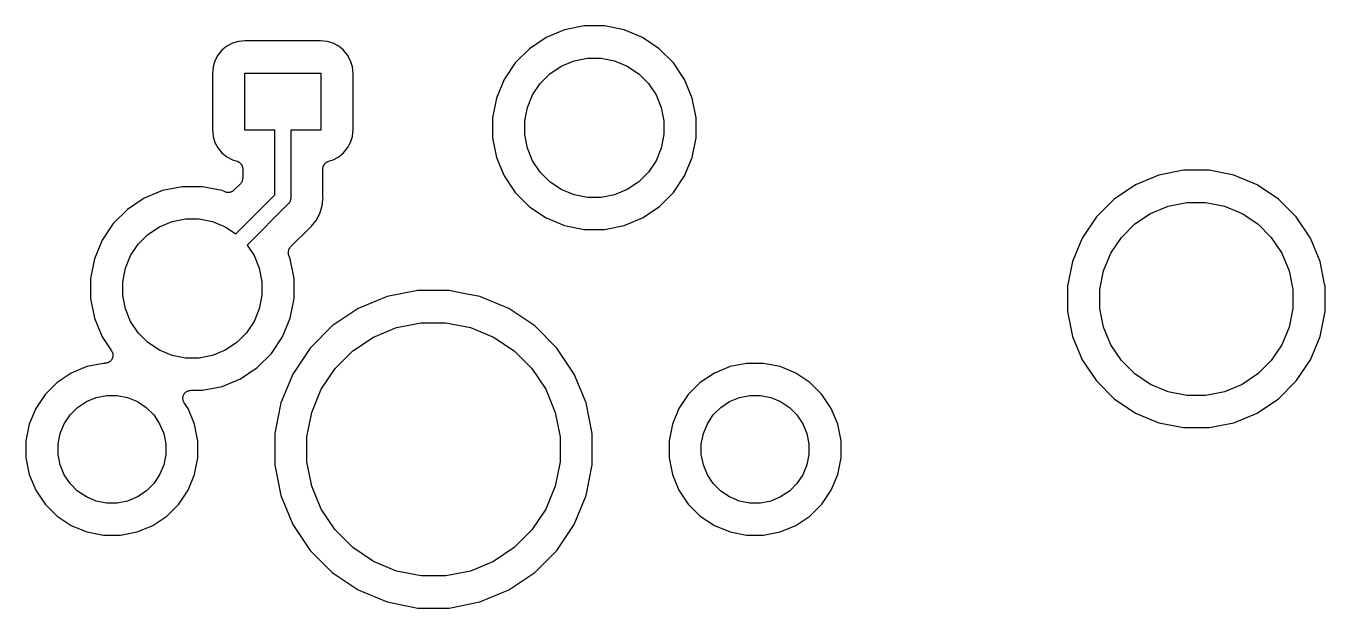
# Model space of a CAD drawing. Extents: x 3.74 to 6.89, y -5.68 to -0.93.
# Drawn here: x 5.439 to 6.247, y -3.083 to -2.721 of the extents above; entities that cross this region are included whole.
import ezdxf

# ---------------------------------------------------------------- set-up
doc = ezdxf.new("R2010")
doc.units = 0
doc.header["$MEASUREMENT"] = 0
doc.layers.add('BLACK', color=7, linetype='CONTINUOUS')

msp = doc.modelspace()

# ---------------------------------------------------------------- linework, layer by layer
at = {"layer": 'BLACK', "linetype": 'CONTINUOUS'}
for p, q in [((5.78668, -2.72094), (5.77445, -2.72338)), ((5.79915, -2.72094), (5.78668, -2.72094)), ((5.81138, -2.72338), (5.79915, -2.72094)), ((5.57162, -2.73054), (5.56785, -2.73168)), ((5.57579, -2.73013), (5.57162, -2.73054)), ((5.62254, -2.73013), (5.57579, -2.73013)), ((5.62671, -2.73054), (5.62254, -2.73013)), ((5.63048, -2.73168), (5.62671, -2.73054)), ((5.76293, -2.72815), (5.75256, -2.73508)), ((5.77445, -2.72338), (5.76293, -2.72815)), ((5.8229, -2.72815), (5.81138, -2.72338)), ((5.83327, -2.73508), (5.8229, -2.72815)), ((5.56133, -2.73604), (5.55883, -2.73908)), ((5.56438, -2.73354), (5.56133, -2.73604)), ((5.56785, -2.73168), (5.56438, -2.73354)), ((5.63395, -2.73354), (5.63048, -2.73168)), ((5.637, -2.73604), (5.63395, -2.73354)), ((5.6395, -2.73908), (5.637, -2.73604)), ((5.75256, -2.73508), (5.74374, -2.7439)), ((5.84209, -2.7439), (5.83327, -2.73508)), ((5.55583, -2.74633), (5.55542, -2.75049)), ((5.55697, -2.74256), (5.55583, -2.74633)), ((5.55883, -2.73908), (5.55697, -2.74256)), ((5.64135, -2.74256), (5.6395, -2.73908)), ((5.6425, -2.74633), (5.64135, -2.74256)), ((5.64291, -2.75049), (5.6425, -2.74633)), ((5.74374, -2.7439), (5.73681, -2.75426)), ((5.76531, -2.75061), (5.7724, -2.74587)), ((5.7724, -2.74587), (5.78028, -2.74261)), ((5.78028, -2.74261), (5.78865, -2.74094)), ((5.78865, -2.74094), (5.79718, -2.74094)), ((5.79718, -2.74094), (5.80555, -2.74261)), ((5.80555, -2.74261), (5.81343, -2.74587)), ((5.81343, -2.74587), (5.82052, -2.75061)), ((5.84902, -2.75426), (5.84209, -2.7439)), ((5.55542, -2.75049), (5.55542, -2.78543)), ((5.57554, -2.78568), (5.57554, -2.75025)), ((5.57554, -2.75025), (5.62279, -2.75025)), ((5.62279, -2.75025), (5.62279, -2.78568)), ((5.64291, -2.78543), (5.64291, -2.75049)), ((5.73681, -2.75426), (5.73204, -2.76579)), ((5.75927, -2.75665), (5.76531, -2.75061)), ((5.82052, -2.75061), (5.82655, -2.75665)), ((5.85379, -2.76579), (5.84902, -2.75426)), ((5.75454, -2.76374), (5.75927, -2.75665)), ((5.82655, -2.75665), (5.83129, -2.76374)), ((5.73204, -2.76579), (5.72961, -2.77802)), ((5.75127, -2.77162), (5.75454, -2.76374)), ((5.83129, -2.76374), (5.83456, -2.77162)), ((5.85622, -2.77802), (5.85379, -2.76579)), ((5.72961, -2.77802), (5.72961, -2.79049)), ((5.74961, -2.77999), (5.75127, -2.77162)), ((5.83456, -2.77162), (5.83622, -2.77999)), ((5.85622, -2.79049), (5.85622, -2.77802)), ((5.55542, -2.78543), (5.55583, -2.7896)), ((5.59424, -2.78568), (5.57554, -2.78568)), ((5.59424, -2.82596), (5.59424, -2.78568)), ((5.62279, -2.78568), (5.60408, -2.78568)), ((5.60408, -2.78568), (5.60408, -2.82776)), ((5.6425, -2.7896), (5.64291, -2.78543)), ((5.74961, -2.78852), (5.74961, -2.77999)), ((5.83622, -2.77999), (5.83622, -2.78852)), ((5.55583, -2.7896), (5.55697, -2.79337)), ((5.55697, -2.79337), (5.55883, -2.79684)), ((5.6395, -2.79684), (5.64135, -2.79337)), ((5.64135, -2.79337), (5.6425, -2.7896)), ((5.72961, -2.79049), (5.73204, -2.80272)), ((5.75127, -2.79688), (5.74961, -2.78852)), ((5.83622, -2.78852), (5.83456, -2.79688)), ((5.85379, -2.80272), (5.85622, -2.79049)), ((5.55883, -2.79684), (5.56133, -2.79989)), ((5.56133, -2.79989), (5.56438, -2.80239)), ((5.56438, -2.80239), (5.56785, -2.80425)), ((5.63048, -2.80425), (5.63395, -2.80239)), ((5.63395, -2.80239), (5.637, -2.79989)), ((5.637, -2.79989), (5.6395, -2.79684)), ((5.73204, -2.80272), (5.73681, -2.81424)), ((5.75454, -2.80477), (5.75127, -2.79688)), ((5.83456, -2.79688), (5.83129, -2.80477)), ((5.84902, -2.81424), (5.85379, -2.80272)), ((5.56785, -2.80425), (5.57069, -2.80511)), ((5.57069, -2.80511), (5.57076, -2.80513)), ((5.57076, -2.80513), (5.57097, -2.80522)), ((5.57097, -2.80522), (5.57118, -2.80528)), ((5.57118, -2.80528), (5.57141, -2.80541)), ((5.57141, -2.80541), (5.57166, -2.80551)), ((5.57166, -2.80551), (5.57184, -2.80564)), ((5.57184, -2.80564), (5.57204, -2.80575)), ((5.57204, -2.80575), (5.57224, -2.80592)), ((5.57224, -2.80592), (5.57246, -2.80607)), ((5.57246, -2.80607), (5.57262, -2.80623)), ((5.57262, -2.80623), (5.57279, -2.80637)), ((5.57279, -2.80637), (5.57296, -2.80658)), ((5.57296, -2.80658), (5.57314, -2.80677)), ((5.57314, -2.80677), (5.57327, -2.80695)), ((5.57327, -2.80695), (5.57341, -2.80713)), ((5.57341, -2.80713), (5.57353, -2.80736)), ((5.57353, -2.80736), (5.57368, -2.80758)), ((5.57368, -2.80758), (5.57376, -2.80779)), ((5.57376, -2.80779), (5.57386, -2.80799)), ((5.57386, -2.80799), (5.57394, -2.80824)), ((5.57394, -2.80824), (5.57404, -2.80849)), ((5.57404, -2.80849), (5.57408, -2.80871)), ((5.57408, -2.80871), (5.57415, -2.80892)), ((5.57415, -2.80892), (5.57417, -2.80919)), ((5.57417, -2.80919), (5.57422, -2.80945)), ((5.57422, -2.80945), (5.57422, -2.80967)), ((5.57422, -2.80967), (5.57424, -2.80989)), ((5.57424, -2.80989), (5.57424, -2.81561)), ((5.62408, -2.80989), (5.62409, -2.80982)), ((5.62408, -2.82653), (5.62408, -2.80989)), ((5.62409, -2.80982), (5.62411, -2.8096)), ((5.62411, -2.80938), (5.62416, -2.80912)), ((5.62411, -2.8096), (5.62411, -2.80938)), ((5.62416, -2.80912), (5.62419, -2.80885)), ((5.62419, -2.80885), (5.62426, -2.80864)), ((5.62426, -2.80864), (5.62431, -2.80842)), ((5.62431, -2.80842), (5.62441, -2.80818)), ((5.62441, -2.80818), (5.62449, -2.80792)), ((5.62449, -2.80792), (5.6246, -2.80773)), ((5.6246, -2.80773), (5.62468, -2.80752)), ((5.62468, -2.80752), (5.62483, -2.8073)), ((5.62483, -2.8073), (5.62496, -2.80707)), ((5.62496, -2.80707), (5.6251, -2.8069)), ((5.6251, -2.8069), (5.62523, -2.80671)), ((5.62523, -2.80671), (5.62542, -2.80652)), ((5.62542, -2.80652), (5.62559, -2.80632)), ((5.62559, -2.80632), (5.62576, -2.80618)), ((5.62576, -2.80618), (5.62592, -2.80602)), ((5.62592, -2.80602), (5.62614, -2.80588)), ((5.62614, -2.80588), (5.62635, -2.80571)), ((5.62635, -2.80571), (5.62655, -2.80561)), ((5.62655, -2.80561), (5.62673, -2.80548)), ((5.62673, -2.80548), (5.62698, -2.80538)), ((5.62698, -2.80538), (5.62721, -2.80526)), ((5.62721, -2.80526), (5.62743, -2.80519)), ((5.62743, -2.80519), (5.62763, -2.80511)), ((5.62763, -2.80511), (5.63048, -2.80425)), ((5.75927, -2.81186), (5.75454, -2.80477)), ((5.83129, -2.80477), (5.82655, -2.81186)), ((6.15944, -2.81071), (6.14398, -2.81378)), ((6.17521, -2.81071), (6.15944, -2.81071)), ((6.19067, -2.81378), (6.17521, -2.81071)), ((5.57278, -2.81914), (5.56881, -2.82311)), ((5.57307, -2.81879), (5.57278, -2.81914)), ((5.57337, -2.81843), (5.57307, -2.81879)), ((5.57338, -2.81841), (5.57337, -2.81843)), ((5.5734, -2.81839), (5.57338, -2.81841)), ((5.57362, -2.81798), (5.5734, -2.81839)), ((5.57384, -2.81758), (5.57362, -2.81798)), ((5.57385, -2.81755), (5.57384, -2.81758)), ((5.57386, -2.81753), (5.57385, -2.81755)), ((5.57399, -2.81709), (5.57386, -2.81753)), ((5.57413, -2.81665), (5.57399, -2.81709)), ((5.57414, -2.81662), (5.57413, -2.81665)), ((5.57419, -2.81614), (5.57414, -2.8166)), ((5.57414, -2.8166), (5.57414, -2.81662)), ((5.57424, -2.81568), (5.57419, -2.81614)), ((5.57424, -2.81561), (5.57424, -2.81562)), ((5.57424, -2.81562), (5.57424, -2.81563)), ((5.57424, -2.81563), (5.57424, -2.81563)), ((5.57424, -2.81563), (5.57424, -2.81568)), ((5.73681, -2.81424), (5.74374, -2.82461)), ((5.76531, -2.81789), (5.75927, -2.81186)), ((5.7724, -2.82263), (5.76531, -2.81789)), ((5.82052, -2.81789), (5.81343, -2.82263)), ((5.82655, -2.81186), (5.82052, -2.81789)), ((5.84209, -2.82461), (5.84902, -2.81424)), ((6.14398, -2.81378), (6.12941, -2.81982)), ((6.20524, -2.81982), (6.19067, -2.81378)), ((5.52445, -2.82338), (5.51293, -2.82815)), ((5.53668, -2.82094), (5.52445, -2.82338)), ((5.54915, -2.82094), (5.53668, -2.82094)), ((5.56138, -2.82338), (5.54915, -2.82094)), ((5.56336, -2.8242), (5.56138, -2.82338)), ((5.56381, -2.82433), (5.56336, -2.8242)), ((5.56425, -2.82447), (5.56381, -2.82433)), ((5.56427, -2.82447), (5.56425, -2.82447)), ((5.56429, -2.82448), (5.56427, -2.82447)), ((5.56475, -2.82453), (5.56429, -2.82448)), ((5.56522, -2.82458), (5.56475, -2.82453)), ((5.56524, -2.82458), (5.56522, -2.82458)), ((5.56526, -2.82458), (5.56524, -2.82458)), ((5.56573, -2.82453), (5.56526, -2.82458)), ((5.56619, -2.82449), (5.56573, -2.82453)), ((5.56621, -2.82449), (5.56619, -2.82449)), ((5.56623, -2.82448), (5.56621, -2.82449)), ((5.56668, -2.82435), (5.56623, -2.82448)), ((5.56713, -2.82422), (5.56668, -2.82435)), ((5.56715, -2.82421), (5.56713, -2.82422)), ((5.56717, -2.8242), (5.56715, -2.82421)), ((5.56758, -2.82399), (5.56717, -2.8242)), ((5.568, -2.82377), (5.56758, -2.82399)), ((5.56801, -2.82376), (5.568, -2.82377)), ((5.56803, -2.82375), (5.56801, -2.82376)), ((5.56839, -2.82345), (5.56803, -2.82375)), ((5.56876, -2.82316), (5.56839, -2.82345)), ((5.56879, -2.82313), (5.56876, -2.82316)), ((5.56881, -2.82311), (5.56879, -2.82313)), ((5.56879, -2.82313), (5.56879, -2.82313)), ((5.56879, -2.82313), (5.56879, -2.82313)), ((5.56996, -2.85024), (5.59424, -2.82596)), ((5.62411, -2.82674), (5.62408, -2.82653)), ((5.6241, -2.82695), (5.62411, -2.82674)), ((5.62411, -2.82702), (5.6241, -2.82695)), ((5.62421, -2.828), (5.62411, -2.82702)), ((5.74374, -2.82461), (5.75256, -2.83343)), ((5.78028, -2.82589), (5.7724, -2.82263)), ((5.78865, -2.82756), (5.78028, -2.82589)), ((5.79718, -2.82756), (5.78865, -2.82756)), ((5.80555, -2.82589), (5.79718, -2.82756)), ((5.81343, -2.82263), (5.80555, -2.82589)), ((5.83327, -2.83343), (5.84209, -2.82461)), ((6.12941, -2.81982), (6.1163, -2.82858)), ((6.21834, -2.82858), (6.20524, -2.81982)), ((5.50256, -2.83508), (5.49374, -2.8439)), ((5.51293, -2.82815), (5.50256, -2.83508)), ((5.60247, -2.83165), (5.57692, -2.8572)), ((5.60266, -2.8315), (5.60247, -2.83165)), ((5.60281, -2.83131), (5.60266, -2.8315)), ((5.60328, -2.83075), (5.60281, -2.83131)), ((5.60281, -2.83131), (5.60281, -2.83131)), ((5.60373, -2.82989), (5.60328, -2.83075)), ((5.60379, -2.82972), (5.60373, -2.82989)), ((5.60401, -2.82897), (5.60379, -2.82972)), ((5.60408, -2.82824), (5.60401, -2.82897)), ((5.60408, -2.82776), (5.60411, -2.828)), ((5.60411, -2.828), (5.60408, -2.82824)), ((5.60408, -2.82824), (5.60408, -2.82824)), ((5.6223, -2.83759), (5.62372, -2.83289)), ((5.62372, -2.83289), (5.62411, -2.82898)), ((5.62411, -2.82898), (5.62421, -2.828)), ((5.75256, -2.83343), (5.76293, -2.84035)), ((5.8229, -2.84035), (5.83327, -2.83343)), ((6.1163, -2.82858), (6.10515, -2.83973)), ((6.13888, -2.83754), (6.14981, -2.83302)), ((6.14981, -2.83302), (6.16141, -2.83071)), ((6.16141, -2.83071), (6.17324, -2.83071)), ((6.17324, -2.83071), (6.18484, -2.83302)), ((6.18484, -2.83302), (6.19576, -2.83754)), ((6.22949, -2.83973), (6.21834, -2.82858)), ((5.5224, -2.84587), (5.53028, -2.84261)), ((5.53028, -2.84261), (5.53865, -2.84094)), ((5.53865, -2.84094), (5.54718, -2.84094)), ((5.54718, -2.84094), (5.55555, -2.84261)), ((5.55555, -2.84261), (5.56343, -2.84587)), ((5.61687, -2.84571), (5.61998, -2.84191)), ((5.61998, -2.84191), (5.6223, -2.83759)), ((5.76293, -2.84035), (5.77445, -2.84513)), ((5.81138, -2.84513), (5.8229, -2.84035)), ((6.10515, -2.83973), (6.09639, -2.85284)), ((6.12905, -2.84411), (6.13888, -2.83754)), ((6.19576, -2.83754), (6.2056, -2.84411)), ((6.23825, -2.85284), (6.22949, -2.83973)), ((5.49374, -2.8439), (5.48681, -2.85426)), ((5.50927, -2.85665), (5.51531, -2.85061)), ((5.51531, -2.85061), (5.5224, -2.84587)), ((5.56343, -2.84587), (5.56996, -2.85024)), ((5.60405, -2.85836), (5.61575, -2.84666)), ((5.61575, -2.84666), (5.6158, -2.84661)), ((5.6158, -2.84661), (5.61596, -2.84648)), ((5.61596, -2.84648), (5.61611, -2.84633)), ((5.61611, -2.84633), (5.61687, -2.84571)), ((5.77445, -2.84513), (5.78668, -2.84756)), ((5.78668, -2.84756), (5.79915, -2.84756)), ((5.79915, -2.84756), (5.81138, -2.84513)), ((6.12069, -2.85248), (6.12905, -2.84411)), ((6.2056, -2.84411), (6.21396, -2.85248)), ((5.48681, -2.85426), (5.48204, -2.86579)), ((5.50454, -2.86374), (5.50927, -2.85665)), ((5.57692, -2.8572), (5.58129, -2.86374)), ((5.60283, -2.86042), (5.60297, -2.85997)), ((5.60297, -2.85997), (5.60298, -2.85995)), ((5.60298, -2.85995), (5.60299, -2.85993)), ((5.60299, -2.85993), (5.60321, -2.85952)), ((5.60321, -2.85952), (5.60343, -2.85911)), ((5.60343, -2.85911), (5.60345, -2.85909)), ((5.60345, -2.85909), (5.60346, -2.85908)), ((5.60346, -2.85908), (5.60376, -2.85872)), ((5.60376, -2.85872), (5.60405, -2.85836)), ((6.09639, -2.85284), (6.09036, -2.8674)), ((6.11412, -2.86231), (6.12069, -2.85248)), ((6.21396, -2.85248), (6.22053, -2.86231)), ((6.24429, -2.8674), (6.23825, -2.85284)), ((5.48204, -2.86579), (5.47961, -2.87802)), ((5.50127, -2.87162), (5.50454, -2.86374)), ((5.58129, -2.86374), (5.58456, -2.87162)), ((5.60259, -2.86183), (5.60264, -2.86137)), ((5.60259, -2.86185), (5.60259, -2.86183)), ((5.60259, -2.86188), (5.60259, -2.86185)), ((5.60263, -2.86234), (5.60259, -2.86188)), ((5.60267, -2.8628), (5.60263, -2.86234)), ((5.60264, -2.86137), (5.60269, -2.8609)), ((5.60268, -2.86283), (5.60267, -2.8628)), ((5.60268, -2.86285), (5.60268, -2.86283)), ((5.60281, -2.86329), (5.60268, -2.86285)), ((5.60269, -2.86086), (5.60283, -2.86042)), ((5.60269, -2.86088), (5.60269, -2.86086)), ((5.60269, -2.8609), (5.60269, -2.86088)), ((5.60294, -2.86374), (5.60281, -2.86329)), ((5.60296, -2.86378), (5.60294, -2.86374)), ((5.60297, -2.86381), (5.60296, -2.86378)), ((5.60296, -2.86378), (5.60296, -2.86378)), ((5.60296, -2.86378), (5.60296, -2.86378)), ((5.60379, -2.86579), (5.60297, -2.86381)), ((5.60622, -2.87802), (5.60379, -2.86579)), ((6.09036, -2.8674), (6.08728, -2.88286)), ((6.10959, -2.87324), (6.11412, -2.86231)), ((6.22053, -2.86231), (6.22505, -2.87324)), ((6.24709, -2.88151), (6.24429, -2.8674)), ((5.49961, -2.87999), (5.50127, -2.87162)), ((5.58456, -2.87162), (5.58622, -2.87999)), ((6.10728, -2.88483), (6.10959, -2.87324)), ((6.22505, -2.87324), (6.22736, -2.88483)), ((5.47961, -2.87802), (5.47961, -2.89049)), ((5.49961, -2.88852), (5.49961, -2.87999)), ((5.58622, -2.87999), (5.58622, -2.88852)), ((5.60622, -2.89049), (5.60622, -2.87802)), ((6.08728, -2.88286), (6.08728, -2.89863)), ((6.24736, -2.88286), (6.24709, -2.88151)), ((6.24709, -2.88151), (6.24709, -2.88151)), ((6.24736, -2.89863), (6.24736, -2.88286)), ((5.47961, -2.89049), (5.48204, -2.90272)), ((5.50127, -2.89688), (5.49961, -2.88852)), ((5.58622, -2.88852), (5.58456, -2.89688)), ((5.60379, -2.90272), (5.60622, -2.89049)), ((5.66411, -2.88931), (5.64614, -2.89675)), ((5.68319, -2.88551), (5.66411, -2.88931)), ((5.70264, -2.88551), (5.68319, -2.88551)), ((5.71151, -2.88728), (5.70264, -2.88551)), ((5.72171, -2.88931), (5.71151, -2.88728)), ((5.73968, -2.89675), (5.72171, -2.88931)), ((6.10728, -2.89666), (6.10728, -2.88483)), ((6.22736, -2.88483), (6.22736, -2.89666)), ((5.50454, -2.90477), (5.50127, -2.89688)), ((5.58456, -2.89688), (5.58129, -2.90477)), ((5.64614, -2.89675), (5.62997, -2.90756)), ((5.75586, -2.90756), (5.73968, -2.89675)), ((6.08728, -2.89863), (6.09036, -2.91409)), ((6.10959, -2.90826), (6.10728, -2.89666)), ((6.22736, -2.89666), (6.22505, -2.90826)), ((6.24429, -2.91409), (6.24736, -2.89863)), ((5.48204, -2.90272), (5.48681, -2.91424)), ((5.50927, -2.91186), (5.50454, -2.90477)), ((5.58129, -2.90477), (5.57655, -2.91186)), ((5.59902, -2.91424), (5.60379, -2.90272)), ((5.62997, -2.90756), (5.61622, -2.92131)), ((5.66995, -2.90854), (5.68516, -2.90551)), ((5.68516, -2.90551), (5.70067, -2.90551)), ((5.70067, -2.90551), (5.71588, -2.90854)), ((5.76961, -2.92131), (5.75586, -2.90756)), ((6.11412, -2.91919), (6.10959, -2.90826)), ((6.22505, -2.90826), (6.22053, -2.91919)), ((5.48681, -2.91424), (5.49267, -2.92301)), ((5.51531, -2.91789), (5.50927, -2.91186)), ((5.57655, -2.91186), (5.57052, -2.91789)), ((5.59209, -2.92461), (5.59902, -2.91424)), ((5.64272, -2.92309), (5.65562, -2.91447)), ((5.65562, -2.91447), (5.66995, -2.90854)), ((5.71588, -2.90854), (5.73021, -2.91447)), ((5.73021, -2.91447), (5.74311, -2.92309)), ((6.09036, -2.91409), (6.09639, -2.92866)), ((6.23825, -2.92866), (6.24429, -2.91409)), ((5.49267, -2.92301), (5.4927, -2.92305)), ((5.4927, -2.92305), (5.4927, -2.92305)), ((5.4927, -2.92305), (5.4927, -2.92305)), ((5.4927, -2.92305), (5.49271, -2.92307)), ((5.49271, -2.92307), (5.49293, -2.92349)), ((5.49293, -2.92349), (5.49315, -2.92391)), ((5.49315, -2.92391), (5.49315, -2.92392)), ((5.49315, -2.92392), (5.49316, -2.92393)), ((5.49316, -2.92393), (5.49329, -2.9244)), ((5.49329, -2.9244), (5.49343, -2.92485)), ((5.5224, -2.92263), (5.51531, -2.91789)), ((5.53028, -2.92589), (5.5224, -2.92263)), ((5.56343, -2.92263), (5.55555, -2.92589)), ((5.57052, -2.91789), (5.56343, -2.92263)), ((5.58327, -2.93343), (5.59209, -2.92461)), ((5.61622, -2.92131), (5.60541, -2.93748)), ((5.63175, -2.93406), (5.64272, -2.92309)), ((5.74311, -2.92309), (5.75407, -2.93406)), ((5.78042, -2.93748), (5.76961, -2.92131)), ((6.12069, -2.92902), (6.11412, -2.91919)), ((6.22053, -2.91919), (6.21396, -2.92902)), ((5.48765, -2.93079), (5.47732, -2.93284)), ((5.48851, -2.93079), (5.48765, -2.93079)), ((5.48899, -2.93074), (5.48851, -2.93079)), ((5.48946, -2.9307), (5.48899, -2.93074)), ((5.48947, -2.93069), (5.48946, -2.9307)), ((5.48949, -2.93069), (5.48947, -2.93069)), ((5.48994, -2.93056), (5.48949, -2.93069)), ((5.4904, -2.93042), (5.48994, -2.93056)), ((5.49041, -2.93041), (5.4904, -2.93042)), ((5.49042, -2.93041), (5.49041, -2.93041)), ((5.49084, -2.93019), (5.49042, -2.93041)), ((5.49126, -2.92996), (5.49084, -2.93019)), ((5.49127, -2.92996), (5.49126, -2.92996)), ((5.49128, -2.92995), (5.49127, -2.92996)), ((5.49165, -2.92965), (5.49128, -2.92995)), ((5.49202, -2.92935), (5.49165, -2.92965)), ((5.49203, -2.92934), (5.49202, -2.92935)), ((5.49204, -2.92934), (5.49203, -2.92934)), ((5.49235, -2.92896), (5.49204, -2.92934)), ((5.49265, -2.9286), (5.49235, -2.92896)), ((5.49266, -2.92858), (5.49265, -2.92859)), ((5.49265, -2.92859), (5.49265, -2.9286)), ((5.49289, -2.92816), (5.49266, -2.92858)), ((5.49312, -2.92775), (5.49289, -2.92816)), ((5.49326, -2.92727), (5.49312, -2.92772)), ((5.49312, -2.92772), (5.49312, -2.92773)), ((5.49312, -2.92773), (5.49312, -2.92775)), ((5.49341, -2.92681), (5.49326, -2.92727)), ((5.49346, -2.92632), (5.49341, -2.92679)), ((5.49341, -2.92679), (5.49341, -2.9268)), ((5.49341, -2.9268), (5.49341, -2.92681)), ((5.49343, -2.92485), (5.49343, -2.92486)), ((5.49343, -2.92486), (5.49343, -2.92487)), ((5.49343, -2.92487), (5.49347, -2.92535)), ((5.49351, -2.92584), (5.49346, -2.92632)), ((5.49347, -2.92535), (5.49351, -2.92582)), ((5.49351, -2.92582), (5.49351, -2.92583)), ((5.49351, -2.92583), (5.49351, -2.92584)), ((5.53865, -2.92756), (5.53028, -2.92589)), ((5.54718, -2.92756), (5.53865, -2.92756)), ((5.55555, -2.92589), (5.54718, -2.92756)), ((5.88765, -2.93079), (5.87732, -2.93284)), ((5.89818, -2.93079), (5.88765, -2.93079)), ((5.90851, -2.93284), (5.89818, -2.93079)), ((6.09639, -2.92866), (6.10515, -2.94177)), ((6.12905, -2.93738), (6.12069, -2.92902)), ((6.21396, -2.92902), (6.2056, -2.93738)), ((6.22949, -2.94177), (6.23825, -2.92866)), ((5.46759, -2.93687), (5.45883, -2.94272)), ((5.47732, -2.93284), (5.46759, -2.93687)), ((5.56138, -2.94513), (5.5729, -2.94035)), ((5.5729, -2.94035), (5.58327, -2.93343)), ((5.60541, -2.93748), (5.59797, -2.95545)), ((5.62313, -2.94695), (5.63175, -2.93406)), ((5.75407, -2.93406), (5.76269, -2.94695)), ((5.78786, -2.95545), (5.78042, -2.93748)), ((5.86759, -2.93687), (5.85883, -2.94272)), ((5.87732, -2.93284), (5.86759, -2.93687)), ((5.91824, -2.93687), (5.90851, -2.93284)), ((5.92699, -2.94272), (5.91824, -2.93687)), ((6.13888, -2.94395), (6.12905, -2.93738)), ((6.2056, -2.93738), (6.19576, -2.94395)), ((5.45883, -2.94272), (5.45138, -2.95017)), ((5.53854, -2.949), (5.53892, -2.9487)), ((5.53892, -2.9487), (5.53928, -2.94839)), ((5.53928, -2.94839), (5.53929, -2.94839)), ((5.53929, -2.94839), (5.5393, -2.94838)), ((5.5393, -2.94838), (5.53973, -2.94816)), ((5.53973, -2.94816), (5.54015, -2.94794)), ((5.54015, -2.94794), (5.54016, -2.94793)), ((5.54016, -2.94793), (5.54017, -2.94793)), ((5.54017, -2.94793), (5.54063, -2.94779)), ((5.54063, -2.94779), (5.54108, -2.94765)), ((5.54108, -2.94765), (5.54109, -2.94765)), ((5.54109, -2.94765), (5.5411, -2.94765)), ((5.5411, -2.94765), (5.54158, -2.94761)), ((5.54158, -2.94761), (5.54205, -2.94756)), ((5.54205, -2.94756), (5.54915, -2.94756)), ((5.54915, -2.94756), (5.56138, -2.94513)), ((5.6172, -2.96128), (5.62313, -2.94695)), ((5.76269, -2.94695), (5.76863, -2.96128)), ((5.85883, -2.94272), (5.85138, -2.95017)), ((5.93444, -2.95017), (5.92699, -2.94272)), ((6.10515, -2.94177), (6.1163, -2.95292)), ((6.14981, -2.94848), (6.13888, -2.94395)), ((6.16141, -2.95079), (6.14981, -2.94848)), ((6.18484, -2.94848), (6.17324, -2.95079)), ((6.19576, -2.94395), (6.18484, -2.94848)), ((6.21834, -2.95292), (6.22949, -2.94177)), ((5.45138, -2.95017), (5.44553, -2.95893)), ((5.47158, -2.95826), (5.47706, -2.9546)), ((5.47706, -2.9546), (5.48315, -2.95207)), ((5.48315, -2.95207), (5.48962, -2.95079)), ((5.48962, -2.95079), (5.49621, -2.95079)), ((5.49621, -2.95079), (5.50267, -2.95207)), ((5.50267, -2.95207), (5.50876, -2.9546)), ((5.50876, -2.9546), (5.51425, -2.95826)), ((5.53705, -2.9525), (5.5371, -2.95203)), ((5.53705, -2.95251), (5.53705, -2.9525)), ((5.53705, -2.95252), (5.53705, -2.95251)), ((5.53709, -2.95299), (5.53705, -2.95252)), ((5.53714, -2.95347), (5.53709, -2.95299)), ((5.5371, -2.95203), (5.53715, -2.95155)), ((5.53714, -2.95349), (5.53714, -2.95347)), ((5.53714, -2.9535), (5.53714, -2.95349)), ((5.53727, -2.95395), (5.53714, -2.9535)), ((5.53715, -2.95155), (5.53716, -2.95154)), ((5.53716, -2.95153), (5.5373, -2.95108)), ((5.53716, -2.95154), (5.53716, -2.95153)), ((5.53741, -2.95441), (5.53727, -2.95395)), ((5.5373, -2.95108), (5.53744, -2.95062)), ((5.53741, -2.95442), (5.53741, -2.95441)), ((5.53742, -2.95443), (5.53741, -2.95442)), ((5.53763, -2.95485), (5.53742, -2.95443)), ((5.53744, -2.95062), (5.53745, -2.95061)), ((5.53745, -2.9506), (5.53768, -2.95018)), ((5.53745, -2.95061), (5.53745, -2.9506)), ((5.53786, -2.95528), (5.53763, -2.95485)), ((5.53768, -2.95018), (5.53791, -2.94976)), ((5.53787, -2.9553), (5.53786, -2.95528)), ((5.53789, -2.95534), (5.53787, -2.9553)), ((5.53787, -2.9553), (5.53787, -2.9553)), ((5.53787, -2.9553), (5.53787, -2.9553)), ((5.54029, -2.95893), (5.53789, -2.95534)), ((5.53791, -2.94976), (5.53791, -2.94975)), ((5.53791, -2.94975), (5.53792, -2.94975)), ((5.53792, -2.94975), (5.53822, -2.94938)), ((5.53822, -2.94938), (5.53853, -2.94901)), ((5.53853, -2.94901), (5.53854, -2.949)), ((5.53854, -2.949), (5.53854, -2.949)), ((5.59797, -2.95545), (5.59417, -2.97453)), ((5.79165, -2.97453), (5.78786, -2.95545)), ((5.85138, -2.95017), (5.84553, -2.95893)), ((5.87158, -2.95826), (5.87706, -2.9546)), ((5.87706, -2.9546), (5.88315, -2.95207)), ((5.88315, -2.95207), (5.88962, -2.95079)), ((5.88962, -2.95079), (5.89621, -2.95079)), ((5.89621, -2.95079), (5.90267, -2.95207)), ((5.90267, -2.95207), (5.90876, -2.9546)), ((5.90876, -2.9546), (5.91425, -2.95826)), ((5.94029, -2.95893), (5.93444, -2.95017)), ((6.1163, -2.95292), (6.12941, -2.96168)), ((6.17324, -2.95079), (6.16141, -2.95079)), ((6.20524, -2.96168), (6.21834, -2.95292)), ((5.44553, -2.95893), (5.4415, -2.96866)), ((5.46326, -2.9684), (5.46692, -2.96292)), ((5.46692, -2.96292), (5.47158, -2.95826)), ((5.51425, -2.95826), (5.51891, -2.96292)), ((5.51891, -2.96292), (5.52257, -2.9684)), ((5.54432, -2.96866), (5.54029, -2.95893)), ((5.61417, -2.9765), (5.6172, -2.96128)), ((5.76863, -2.96128), (5.77165, -2.9765)), ((5.84553, -2.95893), (5.8415, -2.96866)), ((5.86326, -2.9684), (5.86692, -2.96292)), ((5.86692, -2.96292), (5.87158, -2.95826)), ((5.91425, -2.95826), (5.91891, -2.96292)), ((5.91891, -2.96292), (5.92257, -2.9684)), ((5.94432, -2.96866), (5.94029, -2.95893)), ((6.12941, -2.96168), (6.14398, -2.96771)), ((6.19067, -2.96771), (6.20524, -2.96168)), ((5.4415, -2.96866), (5.43945, -2.97899)), ((5.46073, -2.97449), (5.46326, -2.9684)), ((5.52257, -2.9684), (5.52509, -2.97449)), ((5.54559, -2.97501), (5.54432, -2.96866)), ((5.8415, -2.96866), (5.83945, -2.97899)), ((5.86073, -2.97449), (5.86326, -2.9684)), ((5.92257, -2.9684), (5.92509, -2.97449)), ((5.94638, -2.97899), (5.94432, -2.96866)), ((6.14398, -2.96771), (6.15944, -2.97079)), ((6.15944, -2.97079), (6.17521, -2.97079)), ((6.17521, -2.97079), (6.19067, -2.96771)), ((5.43945, -2.97899), (5.43945, -2.98952)), ((5.45945, -2.98096), (5.46073, -2.97449)), ((5.45945, -2.98755), (5.45945, -2.98096)), ((5.52509, -2.97449), (5.52638, -2.98096)), ((5.52638, -2.98096), (5.52638, -2.98755)), ((5.54638, -2.97899), (5.54559, -2.97501)), ((5.54638, -2.98952), (5.54638, -2.97899)), ((5.59417, -2.97453), (5.59417, -2.99398)), ((5.61417, -2.99201), (5.61417, -2.9765)), ((5.77165, -2.9765), (5.77165, -2.99201)), ((5.79165, -2.99398), (5.79165, -2.97453)), ((5.83945, -2.97899), (5.83945, -2.98952)), ((5.85945, -2.98096), (5.86073, -2.97449)), ((5.85945, -2.98755), (5.85945, -2.98096)), ((5.92509, -2.97449), (5.92638, -2.98096)), ((5.92638, -2.98096), (5.92638, -2.98755)), ((5.94638, -2.98952), (5.94638, -2.97899)), ((5.46073, -2.99401), (5.45945, -2.98755)), ((5.52638, -2.98755), (5.52509, -2.99401)), ((5.86073, -2.99401), (5.85945, -2.98755)), ((5.92638, -2.98755), (5.92509, -2.99401)), ((5.43945, -2.98952), (5.4415, -2.99985)), ((5.46326, -3.0001), (5.46073, -2.99401)), ((5.52509, -2.99401), (5.52257, -3.0001)), ((5.54432, -2.99985), (5.54638, -2.98952)), ((5.59417, -2.99398), (5.59797, -3.01305)), ((5.6172, -3.00722), (5.61417, -2.99201)), ((5.77165, -2.99201), (5.76863, -3.00722)), ((5.78786, -3.01305), (5.79165, -2.99398)), ((5.83945, -2.98952), (5.8415, -2.99985)), ((5.86326, -3.0001), (5.86073, -2.99401)), ((5.92509, -2.99401), (5.92257, -3.0001)), ((5.94432, -2.99985), (5.94638, -2.98952)), ((5.4415, -2.99985), (5.44553, -3.00958)), ((5.46692, -3.00558), (5.46326, -3.0001)), ((5.52257, -3.0001), (5.51891, -3.00558)), ((5.54029, -3.00958), (5.54432, -2.99985)), ((5.8415, -2.99985), (5.84553, -3.00958)), ((5.86692, -3.00558), (5.86326, -3.0001)), ((5.92257, -3.0001), (5.91891, -3.00558)), ((5.94029, -3.00958), (5.94432, -2.99985)), ((5.44553, -3.00958), (5.45138, -3.01833)), ((5.47158, -3.01025), (5.46692, -3.00558)), ((5.47706, -3.01391), (5.47158, -3.01025)), ((5.51425, -3.01025), (5.50876, -3.01391)), ((5.51891, -3.00558), (5.51425, -3.01025)), ((5.53444, -3.01833), (5.54029, -3.00958)), ((5.59797, -3.01305), (5.60541, -3.03102)), ((5.62313, -3.02155), (5.6172, -3.00722)), ((5.76863, -3.00722), (5.76269, -3.02155)), ((5.78042, -3.03102), (5.78786, -3.01305)), ((5.84553, -3.00958), (5.85138, -3.01833)), ((5.87158, -3.01025), (5.86692, -3.00558)), ((5.87706, -3.01391), (5.87158, -3.01025)), ((5.91425, -3.01025), (5.90876, -3.01391)), ((5.91891, -3.00558), (5.91425, -3.01025)), ((5.93444, -3.01833), (5.94029, -3.00958)), ((5.45138, -3.01833), (5.45883, -3.02578)), ((5.48315, -3.01643), (5.47706, -3.01391)), ((5.48962, -3.01772), (5.48315, -3.01643)), ((5.49621, -3.01772), (5.48962, -3.01772)), ((5.50267, -3.01643), (5.49621, -3.01772)), ((5.50876, -3.01391), (5.50267, -3.01643)), ((5.52699, -3.02578), (5.53444, -3.01833)), ((5.63175, -3.03445), (5.62313, -3.02155)), ((5.76269, -3.02155), (5.75407, -3.03445)), ((5.85138, -3.01833), (5.85883, -3.02578)), ((5.88315, -3.01643), (5.87706, -3.01391)), ((5.88962, -3.01772), (5.88315, -3.01643)), ((5.89621, -3.01772), (5.88962, -3.01772)), ((5.90267, -3.01643), (5.89621, -3.01772)), ((5.90876, -3.01391), (5.90267, -3.01643)), ((5.92699, -3.02578), (5.93444, -3.01833)), ((5.45883, -3.02578), (5.46759, -3.03163)), ((5.51824, -3.03163), (5.52699, -3.02578)), ((5.85883, -3.02578), (5.86759, -3.03163)), ((5.91824, -3.03163), (5.92699, -3.02578)), ((5.46759, -3.03163), (5.47732, -3.03566)), ((5.47732, -3.03566), (5.48765, -3.03772)), ((5.48765, -3.03772), (5.49818, -3.03772)), ((5.49818, -3.03772), (5.50851, -3.03566)), ((5.50851, -3.03566), (5.51824, -3.03163)), ((5.60541, -3.03102), (5.61622, -3.0472)), ((5.64272, -3.04541), (5.63175, -3.03445)), ((5.75407, -3.03445), (5.74311, -3.04541)), ((5.76961, -3.0472), (5.78042, -3.03102)), ((5.86759, -3.03163), (5.87732, -3.03566)), ((5.87732, -3.03566), (5.88765, -3.03772)), ((5.88765, -3.03772), (5.89818, -3.03772)), ((5.89818, -3.03772), (5.90851, -3.03566)), ((5.90851, -3.03566), (5.91824, -3.03163)), ((5.65562, -3.05403), (5.64272, -3.04541)), ((5.74311, -3.04541), (5.73021, -3.05403)), ((5.61622, -3.0472), (5.62997, -3.06095)), ((5.75586, -3.06095), (5.76961, -3.0472)), ((5.62997, -3.06095), (5.64614, -3.07175)), ((5.66995, -3.05997), (5.65562, -3.05403)), ((5.68516, -3.06299), (5.66995, -3.05997)), ((5.71588, -3.05997), (5.70067, -3.06299)), ((5.73021, -3.05403), (5.71588, -3.05997)), ((5.73968, -3.07175), (5.75586, -3.06095)), ((5.70067, -3.06299), (5.68516, -3.06299)), ((5.64614, -3.07175), (5.66411, -3.0792)), ((5.72171, -3.0792), (5.73968, -3.07175)), ((5.66411, -3.0792), (5.68319, -3.08299)), ((5.68319, -3.08299), (5.70264, -3.08299)), ((5.70264, -3.08299), (5.72171, -3.0792))]:
    msp.add_line(p, q, dxfattribs=at)

doc.saveas('drawing.dxf')
